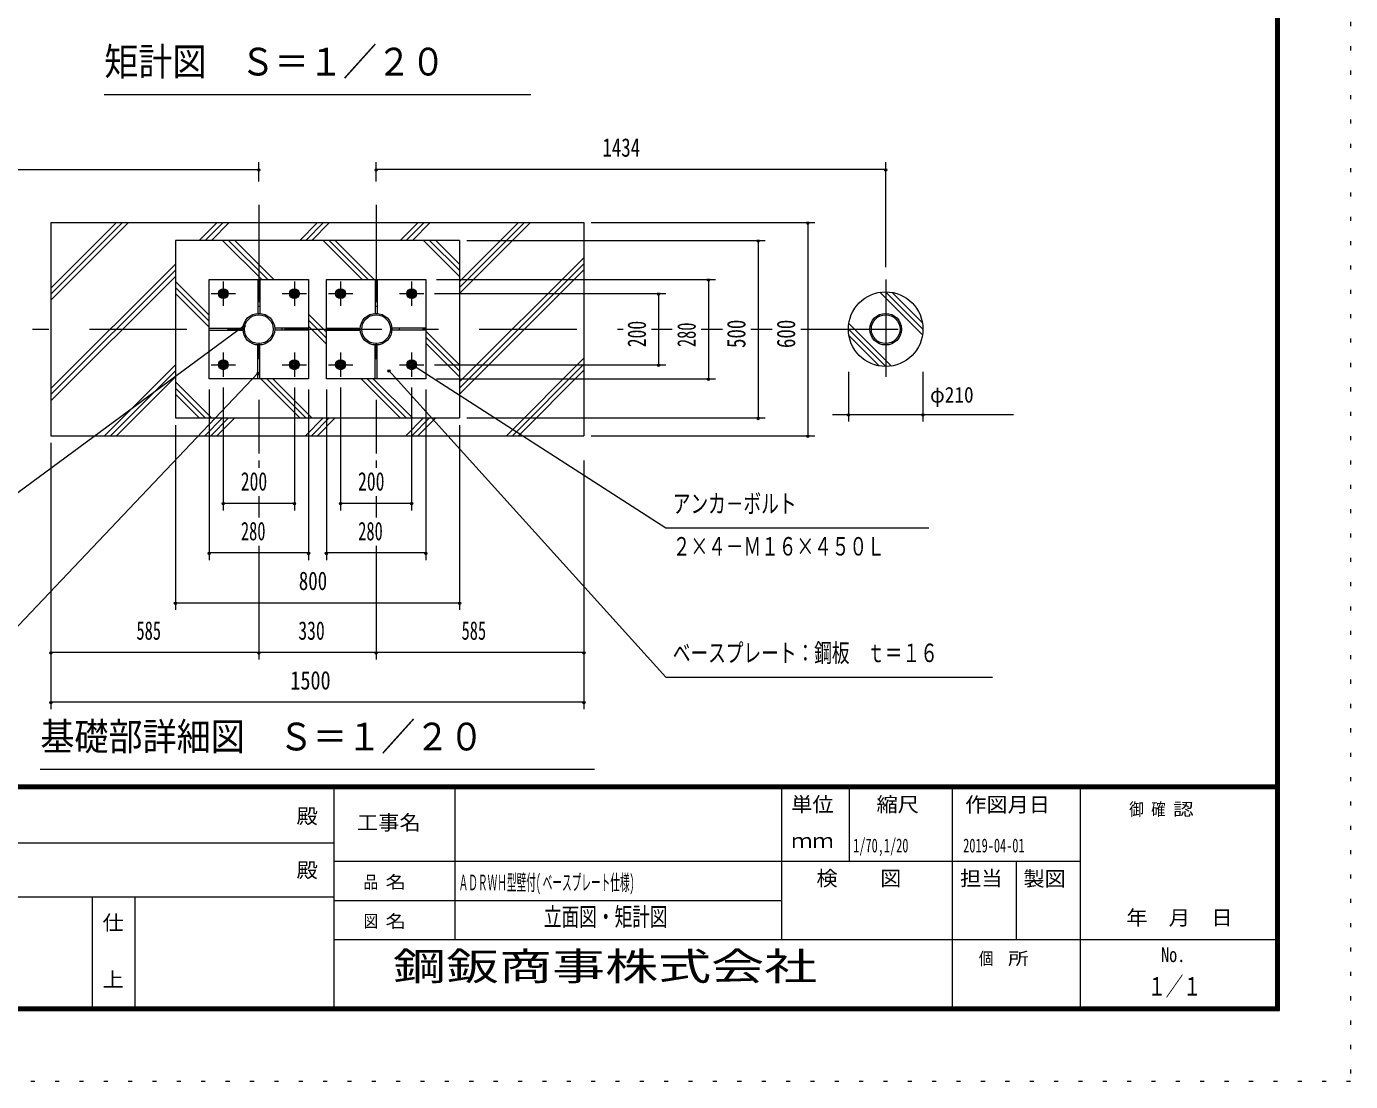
# Model space of a CAD drawing. Units: millimetres, scale not verified, with parts at other scales. Extents: x -34086 to 34091, y -14700 to 14700.
# Drawn here: x 21049 to 34091, y -14700 to -4305 of the extents above; entities that cross this region are included whole.
import ezdxf
from ezdxf.enums import TextEntityAlignment as Align

# ---------------------------------------------------------------- set-up
doc = ezdxf.new("R2010")
doc.units = ezdxf.units.MM
doc.header["$LTSCALE"] = 80
doc.linetypes.add('USER3', pattern=[24, 12, -5, 2, -5])
doc.linetypes.add('USER4', pattern=[3, 0.5, -2.5])
doc.layers.add('0-1_0-F1TEXT', color=7, linetype='Continuous')
doc.layers.add('0-E_2-5DIM', color=7, linetype='Continuous')
for name, color, linetype, lineweight in [('0-6_2-02BOLD', 7, 'Continuous', 18), ('0-8_2-22CENTER', 3, 'USER3', 18), ('0-9_2-42THIN', 4, 'Continuous', 18), ('0-A_2-52DIM', 3, 'Continuous', 18), ('0-B_2-62HATCH', 2, 'Continuous', 18), ('0-C_F-F1PAPER', 5, 'Continuous', 18), ('0-D_F-E_J_ADD', 5, 'USER4', 18)]:
    doc.layers.add(name, color=color, linetype=linetype, lineweight=lineweight)
doc.styles.add('ＭＳ ゴシック', font='')
doc.styles.get('ＭＳ ゴシック').set_extended_font_data('MS Gothic')

msp = doc.modelspace()

# ---------------------------------------------------------------- linework, layer by layer
at = {"layer": '0-6_2-02BOLD'}
for p, q in [((21290.75, -6237.1), (21290.75, -8337.1)), ((21290.75, -6237.1), (26540.75, -6237.1)), ((26540.75, -6237.1), (26540.75, -8337.1)), ((25315.76, -6412.1), (25315.76, -8162.1)), ((22971.07, -6907.35), (23005.43, -6907.35)), ((23005.43, -6907.35), (23022.61, -6937.1)), ((23327.75, -6798.67), (23348.75, -6798.67)), ((23348.75, -6798.67), (23348.75, -7131.17)), ((23671.07, -6907.35), (23705.43, -6907.35)), ((23705.43, -6907.35), (23722.6, -6937.1)), ((24003.25, -6797.1), (24983.25, -6797.1)), ((24003.25, -7777.1), (24003.25, -6797.1)), ((24126.08, -6907.35), (24160.43, -6907.35)), ((24160.43, -6907.35), (24177.61, -6937.1)), ((24482.76, -6798.67), (24503.75, -6798.67)), ((24503.75, -6798.67), (24503.75, -7131.17)), ((24826.07, -6907.35), (24860.43, -6907.35)), ((24860.43, -6907.35), (24877.6, -6937.1)), ((24983.25, -6797.1), (24983.25, -7777.1)), ((23022.61, -6937.1), (23005.43, -6966.85)), ((23722.6, -6937.1), (23705.43, -6966.85)), ((24177.61, -6937.1), (24160.43, -6966.85)), ((24877.6, -6937.1), (24860.43, -6966.85)), ((23327.75, -7061.17), (23348.75, -7061.17)), ((24482.76, -7061.17), (24503.75, -7061.17)), ((22849.83, -7297.59), (23182.33, -7297.59)), ((23112.32, -7297.59), (23112.32, -7276.6)), ((23182.33, -7297.59), (23182.33, -7276.6)), ((23826.67, -7297.59), (23494.17, -7297.59)), ((23564.17, -7276.6), (23564.17, -7297.59)), ((23826.67, -7276.6), (23826.67, -7297.59)), ((24004.83, -7297.59), (24337.32, -7297.59)), ((24267.32, -7297.59), (24267.32, -7276.6)), ((24337.32, -7297.59), (24337.32, -7276.6)), ((24649.18, -7276.6), (24649.18, -7297.59)), ((24981.67, -7276.6), (24649.18, -7276.6)), ((24719.18, -7276.6), (24719.18, -7297.59)), ((23348.75, -7443.02), (23327.75, -7443.02)), ((23348.75, -7513.02), (23327.75, -7513.02)), ((23348.75, -7775.52), (23348.75, -7443.02)), ((24503.75, -7443.02), (24482.76, -7443.02)), ((24482.76, -7775.52), (24482.76, -7443.02)), ((24503.75, -7513.02), (24482.76, -7513.02)), ((24503.75, -7775.52), (24503.75, -7443.02)), ((22971.07, -7607.35), (23005.43, -7607.35)), ((23005.43, -7607.35), (23022.61, -7637.1)), ((23022.61, -7637.1), (23005.43, -7666.84)), ((23671.07, -7607.35), (23653.89, -7637.1)), ((23653.89, -7637.1), (23671.07, -7666.84)), ((23671.07, -7607.35), (23705.43, -7607.35)), ((23671.07, -7666.84), (23705.43, -7666.84)), ((24126.08, -7607.35), (24108.9, -7637.1)), ((24108.9, -7637.1), (24126.08, -7666.84)), ((24126.08, -7607.35), (24160.43, -7607.35)), ((24126.08, -7666.84), (24160.43, -7666.84)), ((24826.07, -7607.35), (24808.89, -7637.1)), ((24808.89, -7637.1), (24826.07, -7666.84)), ((24826.07, -7666.84), (24860.43, -7666.84)), ((24983.25, -7777.1), (24003.25, -7777.1)), ((24503.75, -7775.52), (24482.76, -7775.52)), ((21290.75, -8337.1), (26540.75, -8337.1))]:
    msp.add_line(p, q, dxfattribs=at)
for points in [[(25315.76, -6412.1), (22515.75, -6412.1), (22515.75, -8162.1), (25315.76, -8162.1)], [(22971.07, -6907.35), (22953.9, -6937.1), (22971.07, -6966.85), (23005.43, -6966.85)], [(23327.75, -6798.67), (23327.75, -7131.17), (23348.75, -7131.17)], [(23671.07, -6907.35), (23653.89, -6937.1), (23671.07, -6966.85), (23705.43, -6966.85)], [(24126.08, -6907.35), (24108.9, -6937.1), (24126.08, -6966.85), (24160.43, -6966.85)], [(24482.76, -6798.67), (24482.76, -7131.17), (24503.75, -7131.17)], [(24826.07, -6907.35), (24808.89, -6937.1), (24826.07, -6966.85), (24860.43, -6966.85)], [(22849.83, -7297.59), (22849.83, -7276.6), (23182.33, -7276.6)], [(23826.67, -7276.6), (23494.17, -7276.6), (23494.17, -7297.59)], [(24004.83, -7297.59), (24004.83, -7276.6), (24337.32, -7276.6)], [(24981.67, -7276.6), (24981.67, -7297.59), (24649.18, -7297.59)], [(23348.75, -7775.52), (23327.75, -7775.52), (23327.75, -7443.02)], [(22971.07, -7607.35), (22953.9, -7637.1), (22971.07, -7666.84), (23005.43, -7666.84)], [(23705.43, -7607.35), (23722.6, -7637.1), (23705.43, -7666.84)], [(24160.43, -7607.35), (24177.61, -7637.1), (24160.43, -7666.84)], [(24826.07, -7607.35), (24860.43, -7607.35), (24877.6, -7637.1), (24860.43, -7666.84)]]:
    msp.add_lwpolyline(points, dxfattribs=at)
msp.add_lwpolyline([(23828.25, -6797.1), (23828.25, -7777.1), (22848.25, -7777.1), (22848.25, -6797.1)], close=True, dxfattribs=at)
for centre, radius in [((22988.25, -6937.1), 49), ((22988.25, -6937.1), 37.62), ((22988.25, -6937.1), 28.88), ((23688.24, -6937.1), 49), ((23688.24, -6937.1), 37.62), ((23688.24, -6937.1), 28.88), ((24143.25, -6937.1), 49), ((24143.25, -6937.1), 37.62), ((24143.25, -6937.1), 28.88), ((24843.25, -6937.1), 49), ((24843.25, -6937.1), 37.62), ((24843.25, -6937.1), 28.88), ((22988.25, -6937.1), 21), ((23688.24, -6937.1), 21), ((24143.25, -6937.1), 21), ((24843.25, -6937.1), 21), ((29512.25, -7287.1), 367.5), ((23338.25, -7287.1), 155.93), ((23338.25, -7287.1), 141.22), ((24493.25, -7287.1), 155.93), ((24493.25, -7287.1), 141.22), ((29512.25, -7287.1), 155.93), ((29512.25, -7287.1), 141.22), ((22988.25, -7637.1), 49), ((22988.25, -7637.1), 37.62), ((22988.25, -7637.1), 28.88), ((22988.25, -7637.1), 21), ((23688.24, -7637.1), 49), ((23688.24, -7637.1), 37.62), ((23688.24, -7637.1), 28.88), ((23688.24, -7637.1), 21), ((24143.25, -7637.1), 49), ((24143.25, -7637.1), 37.62), ((24143.25, -7637.1), 28.88), ((24143.25, -7637.1), 21), ((24843.25, -7637.1), 49), ((24843.25, -7637.1), 37.62), ((24843.25, -7637.1), 28.88), ((24843.25, -7637.1), 21)]:
    msp.add_circle(centre, radius, dxfattribs=at)
at = {"layer": '0-8_2-22CENTER'}
for p, q in [((23338.25, -6062.09), (23338.25, -8512.1)), ((24493.25, -6062.1), (24493.25, -8512.1)), ((22988.25, -6817.59), (22988.25, -7056.6)), ((23688.24, -6817.59), (23688.24, -7056.6)), ((24143.25, -6817.59), (24143.25, -7056.6)), ((24843.25, -6817.59), (24843.25, -7056.6)), ((29512.25, -6797.1), (29512.25, -7777.1)), ((22868.75, -6937.1), (23107.76, -6937.1)), ((23568.74, -6937.1), (23807.76, -6937.1)), ((24023.75, -6937.1), (24262.76, -6937.1)), ((24723.74, -6937.1), (24962.76, -6937.1)), ((17829.25, -7287.1), (26928.08, -7287.1)), ((27205.75, -7287.1), (27408.44, -7287.1)), ((27695.75, -7287.1), (27906.6, -7287.1)), ((28185.75, -7287.1), (28395.86, -7287.1)), ((28675.75, -7287.1), (30002.25, -7287.1)), ((22988.25, -7517.59), (22988.25, -7756.6)), ((23688.24, -7517.59), (23688.24, -7756.6)), ((24143.25, -7517.59), (24143.25, -7756.6)), ((24843.25, -7517.59), (24843.25, -7756.6)), ((22868.75, -7637.1), (23107.76, -7637.1)), ((23568.74, -7637.1), (23807.76, -7637.1)), ((24023.75, -7637.1), (24262.76, -7637.1)), ((24723.74, -7637.1), (24962.76, -7637.1))]:
    msp.add_line(p, q, dxfattribs=at)
at = {"layer": '0-9_2-42THIN'}
for centre in [(22988.25, -6937.1), (23688.24, -6937.1), (24143.25, -6937.1), (24843.25, -6937.1), (22988.25, -7637.1), (23688.24, -7637.1), (24143.25, -7637.1), (24843.25, -7637.1)]:
    msp.add_circle(centre, 15.75, dxfattribs=at)
at = {"layer": '0-A_2-52DIM'}
for p, q in [((26015.75, -4977.1), (21815.75, -4977.1)), ((18319.25, -5712.53), (23338.25, -5712.53)), ((23352.25, -5712.53), (23324.25, -5712.53)), ((23338.25, -5832.9), (23338.25, -5642.53)), ((24507.25, -5712.53), (24479.25, -5712.53)), ((24493.25, -5832.9), (24493.25, -5642.53)), ((29512.25, -5712.53), (24493.25, -5712.53)), ((29526.25, -5712.53), (29498.25, -5712.53)), ((29512.25, -6675.54), (29512.25, -5642.53)), ((26610.75, -6237.1), (28815.75, -6237.1)), ((28759.75, -6237.1), (28731.75, -6237.1)), ((28745.75, -6237.1), (28745.75, -8337.1)), ((25385.75, -6412.1), (28325.75, -6412.1)), ((28269.75, -6412.1), (28241.75, -6412.1)), ((28255.75, -6412.1), (28255.75, -8162.1)), ((25088.25, -6797.1), (27835.75, -6797.1)), ((27779.75, -6797.1), (27751.75, -6797.1)), ((27765.75, -6797.1), (27765.75, -7777.1)), ((25067.76, -6937.1), (27345.75, -6937.1)), ((27289.75, -6937.1), (27261.75, -6937.1)), ((27275.75, -6937.1), (27275.75, -7637.1)), ((20485.75, -9247.1), (23193.41, -7251.66)), ((23207.41, -7251.66), (23179.41, -7251.66)), ((24633.45, -7693.67), (24605.45, -7693.67)), ((27345.75, -10717.1), (24619.45, -7693.67)), ((24864.26, -7643.06), (24836.26, -7643.06)), ((27345.75, -9247.1), (24850.26, -7643.06)), ((25067.76, -7637.1), (27345.75, -7637.1)), ((27289.75, -7637.1), (27261.75, -7637.1)), ((23346.65, -7718.38), (23318.65, -7718.38)), ((25088.25, -7777.1), (27835.75, -7777.1)), ((27779.75, -7777.1), (27751.75, -7777.1)), ((29144.75, -7707.1), (29144.75, -8197.1)), ((29879.75, -7707.1), (29879.75, -8197.1)), ((22848.25, -7882.1), (22848.25, -9562.1)), ((22988.25, -7861.6), (22988.25, -9072.1)), ((23688.24, -7861.6), (23688.24, -9072.1)), ((23828.25, -7882.1), (23828.25, -9562.1)), ((24003.25, -7882.1), (24003.25, -9562.1)), ((24143.25, -7861.6), (24143.25, -9072.1)), ((24843.25, -7861.6), (24843.25, -9072.1)), ((24983.25, -7882.1), (24983.25, -9562.1)), ((25385.75, -8162.1), (28325.75, -8162.1)), ((28269.75, -8162.1), (28241.75, -8162.1)), ((28989.35, -8127.1), (30772.25, -8127.1)), ((29158.75, -8127.1), (29130.75, -8127.1)), ((29893.75, -8127.1), (29865.75, -8127.1)), ((22515.75, -8232.1), (22515.75, -10052.1)), ((25315.76, -8232.1), (25315.76, -10052.1)), ((26610.75, -8337.1), (28815.75, -8337.1)), ((28759.75, -8337.1), (28731.75, -8337.1)), ((21290.75, -8407.1), (21290.75, -11032.09)), ((23338.25, -8582.1), (23338.25, -8654.22)), ((24493.25, -8582.1), (24493.25, -8654.22)), ((26540.75, -8582.1), (26540.75, -11032.1)), ((23338.25, -8932.09), (23338.25, -9142.47)), ((24493.25, -8932.09), (24493.25, -9142.47)), ((23002.25, -9002.1), (22974.25, -9002.1)), ((22988.25, -9002.1), (23688.24, -9002.1)), ((23702.24, -9002.1), (23674.24, -9002.1)), ((24157.25, -9002.1), (24129.25, -9002.1)), ((24143.25, -9002.1), (24843.25, -9002.1)), ((24857.25, -9002.1), (24829.25, -9002.1)), ((29935.76, -9247.1), (27345.75, -9247.1)), ((22862.25, -9492.09), (22834.25, -9492.09)), ((23828.25, -9492.09), (22848.25, -9492.09)), ((23338.25, -9422.1), (23338.25, -10542.1)), ((23842.25, -9492.09), (23814.25, -9492.09)), ((24017.25, -9492.09), (23989.25, -9492.09)), ((24983.25, -9492.09), (24003.25, -9492.09)), ((24493.25, -9422.1), (24493.25, -10542.1)), ((24997.25, -9492.09), (24969.25, -9492.09)), ((22529.75, -9982.1), (22501.75, -9982.1)), ((22515.75, -9982.09), (25315.76, -9982.09)), ((25329.76, -9982.1), (25301.76, -9982.1)), ((21304.75, -10472.1), (21276.75, -10472.1)), ((26540.75, -10472.1), (21290.75, -10472.1)), ((23352.25, -10472.1), (23324.25, -10472.1)), ((24507.25, -10472.1), (24479.25, -10472.1)), ((26554.75, -10472.1), (26526.75, -10472.1)), ((27345.75, -10717.1), (30565.76, -10717.1)), ((21304.75, -10962.1), (21276.75, -10962.1)), ((26540.75, -10962.1), (21290.75, -10962.1)), ((26554.75, -10962.1), (26526.75, -10962.1)), ((26645.75, -11627.09), (21185.75, -11627.09))]:
    msp.add_line(p, q, dxfattribs=at)
msp.add_lwpolyline([(18105.75, -10717.1), (20485.75, -10717.1), (23332.65, -7718.38)], dxfattribs=at)
for centre in [(23338.25, -5712.53), (24493.25, -5712.53), (29512.25, -5712.53), (28745.75, -6237.1), (28255.75, -6412.1), (27765.75, -6797.1), (27275.75, -6937.1), (23193.41, -7251.66), (24619.45, -7693.67), (24850.26, -7643.06), (27275.75, -7637.1), (23332.65, -7718.38), (27765.75, -7777.1), (28255.75, -8162.1), (29144.75, -8127.1), (29879.75, -8127.1), (28745.75, -8337.1), (22988.25, -9002.1), (23688.24, -9002.1), (24143.25, -9002.1), (24843.25, -9002.1), (22848.25, -9492.09), (23828.25, -9492.09), (24003.25, -9492.09), (24983.25, -9492.09), (22515.75, -9982.1), (25315.76, -9982.1), (21290.75, -10472.1), (23338.25, -10472.1), (24493.25, -10472.1), (26540.75, -10472.1), (21290.75, -10962.1), (26540.75, -10962.1)]:
    msp.add_arc(centre, 14, 180, 0, dxfattribs=at)
at = {"layer": '0-B_2-62HATCH'}
for p, q in [((21290.75, -6942.25), (21995.91, -6237.1)), ((21290.75, -7001.65), (22055.3, -6237.1)), ((21290.75, -6882.85), (21936.51, -6237.1)), ((22751.46, -6412.1), (22926.46, -6237.1)), ((22810.86, -6412.1), (22985.86, -6237.1)), ((22870.26, -6412.1), (23045.25, -6237.1)), ((23741.4, -6412.1), (23916.41, -6237.1)), ((23800.8, -6412.1), (23975.8, -6237.1)), ((23860.2, -6412.1), (24035.2, -6237.1)), ((24731.36, -6412.1), (24906.36, -6237.1)), ((24790.76, -6412.1), (24965.76, -6237.1)), ((24850.14, -6412.1), (25025.15, -6237.1)), ((25315.76, -6817.65), (25896.3, -6237.1)), ((25315.76, -6877.04), (25955.7, -6237.1)), ((25315.76, -6936.44), (26015.1, -6237.1)), ((22981.35, -6412.1), (23366.35, -6797.1)), ((23040.75, -6412.1), (23425.75, -6797.1)), ((23100.15, -6412.1), (23485.15, -6797.1)), ((23971.31, -6412.1), (24356.3, -6797.1)), ((24030.71, -6412.1), (24415.7, -6797.1)), ((24090.1, -6412.1), (24475.1, -6797.1)), ((24961.25, -6412.1), (25315.76, -6766.6)), ((25020.65, -6412.1), (25315.76, -6707.2)), ((25080.05, -6412.1), (25315.76, -6647.8)), ((21290.75, -7872.8), (22515.75, -6647.8)), ((25315.76, -7807.6), (26540.75, -6582.6)), ((25315.76, -7866.99), (26540.75, -6642)), ((21290.75, -7932.2), (22515.75, -6707.2)), ((21290.75, -7991.6), (22515.75, -6766.6)), ((25315.76, -7926.39), (26540.75, -6701.39)), ((22515.75, -6817.65), (22848.25, -7150.15)), ((22515.75, -6877.04), (22848.25, -7209.55)), ((22515.75, -6936.44), (22848.25, -7268.94)), ((29455.97, -6923.93), (29875.41, -7343.38)), ((29511.03, -6919.6), (29879.75, -7288.32)), ((29576, -6925.17), (29874.18, -7223.35)), ((23826.67, -7138.62), (24003.25, -7315.2)), ((23826.67, -7198.02), (24003.25, -7374.6)), ((23826.67, -7257.42), (24003.25, -7434)), ((29144.75, -7285.88), (29513.47, -7654.59)), ((29149.08, -7230.82), (29568.53, -7650.26)), ((24983.25, -7305.25), (25315.76, -7637.75)), ((24983.25, -7364.65), (25315.76, -7697.15)), ((24983.25, -7424.05), (25315.76, -7756.55)), ((29150.33, -7350.85), (29448.5, -7649.03)), ((21816.41, -8337.1), (22515.75, -7637.75)), ((25776.2, -8337.1), (26540.75, -7572.55)), ((25835.6, -8337.1), (26540.75, -7631.94)), ((25895, -8337.1), (26540.75, -7691.34)), ((21875.8, -8337.1), (22515.75, -7697.15)), ((21935.2, -8337.1), (22515.75, -7756.55)), ((22515.75, -7807.6), (22870.26, -8162.1)), ((23356.4, -7777.1), (23741.41, -8162.1)), ((23415.8, -7777.1), (23800.8, -8162.1)), ((23475.2, -7777.1), (23860.2, -8162.1)), ((24346.36, -7777.1), (24731.36, -8162.1)), ((24405.75, -7777.1), (24790.76, -8162.1)), ((24465.15, -7777.1), (24850.15, -8162.1)), ((22515.75, -7866.99), (22810.86, -8162.1)), ((22515.75, -7926.39), (22751.46, -8162.1)), ((22806.36, -8337.1), (22981.35, -8162.1)), ((22865.76, -8337.1), (23040.75, -8162.1)), ((22925.15, -8337.1), (23100.15, -8162.1)), ((23796.3, -8337.1), (23971.3, -8162.1)), ((23855.7, -8337.1), (24030.7, -8162.1)), ((23915.1, -8337.1), (24090.1, -8162.1)), ((24786.26, -8337.1), (24961.25, -8162.1)), ((24845.65, -8337.1), (25020.65, -8162.1)), ((24905.05, -8337.1), (25080.05, -8162.1))]:
    msp.add_line(p, q, dxfattribs=at)
at = {"layer": '0-C_F-F1PAPER'}
for p, q in [((33355.86, -13965), (33355.86, 14105)), ((33369.86, -13979), (33369.86, 14119)), ((33376.86, -13986), (33376.86, 14126)), ((33383.86, -13993), (33383.86, 14133)), ((33390.86, -14000), (33390.86, 14140)), ((33355.86, -11781), (-6754.13, -11781)), ((33355.86, -11784.5), (-6754.13, -11784.5)), ((33355.86, -11788), (-6754.13, -11788)), ((33355.86, -11791.5), (-6754.13, -11791.5)), ((33355.86, -11795), (-6754.13, -11795)), ((33355.86, -11798.5), (-6754.13, -11798.5)), ((33355.86, -11802), (-6754.13, -11802)), ((33355.86, -11805.5), (-6754.13, -11805.5)), ((33355.86, -11809), (-6754.13, -11809)), ((33355.86, -11812.5), (-6754.13, -11812.5)), ((33355.86, -11816), (-6754.13, -11816)), ((24080.87, -14000), (24080.87, -11816)), ((25270.87, -13300), (25270.87, -11816)), ((28490.87, -13300), (28490.87, -11816)), ((29155.87, -12530), (29155.87, -11816)), ((30170.87, -14000), (30170.87, -11816)), ((31430.87, -14000), (31430.87, -11816)), ((18760.87, -12348), (24080.87, -12348)), ((24080.87, -12530), (31430.87, -12530)), ((30800.86, -13300), (30800.86, -12530)), ((18760.87, -12880), (24080.87, -12880)), ((21700.87, -14000), (21700.87, -12880)), ((22120.86, -14000), (22120.86, -12880)), ((24080.87, -12915), (28490.87, -12915)), ((24080.87, -13300), (33390.86, -13300)), ((-6789.13, -14000), (33390.86, -14000)), ((-6782.13, -13993), (33383.86, -13993)), ((-6775.13, -13986), (33376.86, -13986)), ((-6768.13, -13979), (33369.86, -13979)), ((-6754.13, -13965), (33355.86, -13965))]:
    msp.add_line(p, q, dxfattribs=at)
for points in [[(-6785.63, -13996.5), (33387.36, -13996.5), (33387.36, 14136.5)], [(-6778.63, -13989.5), (33380.36, -13989.5), (33380.36, 14129.5)], [(-6771.63, -13982.5), (33373.36, -13982.5), (33373.36, 14122.5)], [(-6764.63, -13975.5), (33366.37, -13975.5), (33366.37, 14115.5)], [(-6761.13, -13972), (33362.86, -13972), (33362.86, 14112)], [(-6757.63, -13968.5), (33359.36, -13968.5), (33359.36, 14108.5)]]:
    msp.add_lwpolyline(points, dxfattribs=at)
at = {"layer": '0-D_F-E_J_ADD'}
for p, q in [((34090.87, 14700), (34090.87, -14700)), ((34090.87, -14700), (-7489.13, -14700))]:
    msp.add_line(p, q, dxfattribs=at)

# ---------------------------------------------------------------- texts
at = {"layer": '0-1_0-F1TEXT', "style": 'ＭＳ ゴシック'}
for s, height, width, p in [('1/70,1/20', 136.8, 0.65, (29192.52, -12483.38)), ('2019-04-01', 136.8, 0.65, (30275.86, -12483.38)), ('ＡＤＲＷＨ型壁付(', 155, 0.45, (25305.87, -12862.5)), ('ベースプレート仕様)', 155, 0.45, (26134.26, -12862.5)), ('立面図・矩計図', 182.3, 0.7, (26145.87, -13222.63)), ('１／１', 182.3, 0.7, (32095.86, -13908.29))]:
    msp.add_text(s, height=height, dxfattribs=dict(at, width=width)).set_placement(p, align=Align.BOTTOM_LEFT)
at = {"layer": '0-A_2-52DIM', "color": 7, "style": 'ＭＳ ゴシック'}
for s, height, width, p in [('矩計図\u3000Ｓ＝１／２０', 273.5, 0.9, (21815.75, -4869.79)), ('1434', 182.3, 0.75, (26722.03, -5642.53)), ('φ210', 155, 0.9, (29949.75, -8057.1)), ('200', 182.3, 0.7, (23160.09, -8932.09)), ('200', 182.3, 0.7, (24315.09, -8932.09)), ('アンカ－ボルト', 182.3, 0.7, (27415.76, -9152.23)), ('280', 182.3, 0.65, (23161.93, -9422.1)), ('280', 182.3, 0.65, (24316.93, -9422.1)), ('２×４－Ｍ１６×４５０Ｌ', 182.3, 0.7, (27415.76, -9572.23)), ('800', 182.3, 0.75, (23731.79, -9912.1)), ('585', 182.3, 0.65, (22132.65, -10402.1)), ('330', 182.3, 0.7, (23727, -10402.1)), ('585', 182.3, 0.65, (25335.15, -10402.1)), ('ベースプレート：鋼板\u3000ｔ＝１６', 182.3, 0.7, (27415.76, -10622.23)), ('1500', 182.3, 0.8, (23648.37, -10892.1)), ('基礎部詳細図\u3000Ｓ＝１／２０', 273.5, 0.9, (21185.75, -11519.79))]:
    msp.add_text(s, height=height, dxfattribs=dict(at, width=width)).set_placement(p, align=Align.BOTTOM_LEFT)
for s, width, p in [('200', 0.7, (27205.75, -7465.26)), ('280', 0.65, (27695.75, -7463.42)), ('500', 0.75, (28185.75, -7472.52)), ('600', 0.75, (28675.75, -7473.1))]:
    msp.add_text(s, height=182.3, rotation=90, dxfattribs=dict(at, width=width)).set_placement(p, align=Align.BOTTOM_LEFT)
at = {"layer": '0-C_F-F1PAPER', "color": 7, "style": 'ＭＳ ゴシック'}
for s, height, width, p in [('単位', 145.9, 1.05, (28581.87, -12086.6)), ('縮尺', 145.9, 1.05, (29421.87, -12086.6)), ('作図月日', 145.9, 1.05, (30295.32, -12088.03)), ('御 ', 124, 0.85, (31910.72, -12116.2)), ('確 ', 124, 0.85, (32126.86, -12116.2)), ('認', 124, 1.2, (32343, -12116.2)), ('殿', 145.9, 1.05, (23709.87, -12202.1)), ('工事名', 145.9, 1.05, (24304.87, -12265.1)), ('ｍｍ', 145.9, 1.05, (28581.87, -12443.6)), ('殿', 145.9, 1.05, (23709.87, -12734.1)), ('検\u3000\u3000図', 145.9, 1.05, (28830.37, -12814.6)), ('担当', 145.9, 1.05, (30244.37, -12814.6)), ('製図', 145.9, 1.05, (30868.74, -12818.04)), ('品 ', 124, 0.85, (24369.62, -12834.5)), ('名', 124, 1.2, (24585.76, -12834.5)), ('名', 124, 1.2, (24585.76, -13219.5)), ('\u3000年\u3000月\u3000日', 145.9, 1.05, (31674.1, -13202.3)), ('仕', 145.9, 1.05, (21798.87, -13252.1)), ('図 ', 124, 0.85, (24369.62, -13219.5)), ('個  ', 124, 0.85, (30429.87, -13587)), ('所', 124, 1.2, (30718.05, -13587)), ('No.', 145.9, 0.8, (32225.37, -13567.1)), ('上', 145.9, 1.05, (21798.87, -13812.1))]:
    msp.add_text(s, height=height, dxfattribs=dict(at, width=width)).set_placement(p, align=Align.BOTTOM_LEFT)
at = {"layer": '0-E_2-5DIM', "style": 'ＭＳ ゴシック', "width": 1.4}
msp.add_text('鋼鈑商事株式会社', height=273.5, dxfattribs=at).set_placement((24659.37, -13783.52), align=Align.BOTTOM_LEFT)

doc.saveas('drawing.dxf')
